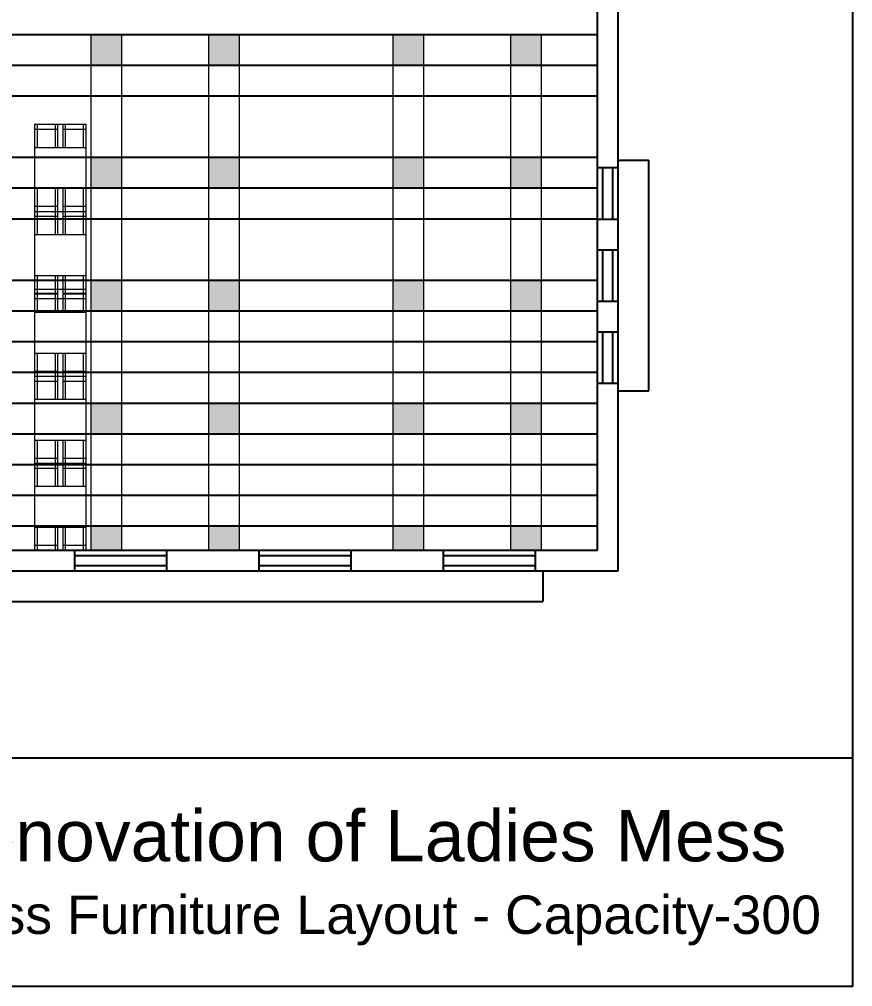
# Model space of a CAD drawing. Header units: inches. Extents: x 101 to 668, y -217 to 99.
# Drawn here: x 501.18 to 517.46, y -69.64 to -50.74 of the extents above; entities that cross this region are included whole.
import ezdxf

# ---------------------------------------------------------------- set-up
doc = ezdxf.new("R2010")
doc.units = ezdxf.units.IN
doc.header["$MEASUREMENT"] = 0
doc.layers.add('FUR', color=1, linetype='Continuous', lineweight=15)
doc.styles.get("Standard").update_dxf_attribs({"font": 'arial.ttf'})

msp = doc.modelspace()

# ---------------------------------------------------------------- hatches: boundary and pattern name
h = msp.add_hatch(color=256)
h.paths.add_polyline_path([(497.27609, -51.04479), (496.67609, -51.04479), (496.67609, -51.64479), (497.27609, -51.64479)])
h.paths.add_polyline_path([(499.57609, -51.04479), (498.97609, -51.04479), (498.97609, -51.64479), (499.57609, -51.64479)])
h.paths.add_polyline_path([(503.17609, -51.04479), (502.57609, -51.04479), (502.57609, -51.64479), (503.17609, -51.64479)])
h.paths.add_polyline_path([(505.47609, -51.04479), (504.87609, -51.04479), (504.87609, -51.64479), (505.47609, -51.64479)])
h.paths.add_polyline_path([(509.07609, -51.04479), (508.47609, -51.04479), (508.47609, -51.64479), (509.07609, -51.64479)])
h.paths.add_polyline_path([(511.37609, -51.04479), (510.77609, -51.04479), (510.77609, -51.64479), (511.37609, -51.64479)])
h.paths.add_polyline_path([(497.27609, -53.44479), (496.67609, -53.44479), (496.67609, -54.04479), (497.27609, -54.04479)])
h.paths.add_polyline_path([(499.57609, -53.44479), (498.97609, -53.44479), (498.97609, -54.04479), (499.57609, -54.04479)])
h.paths.add_polyline_path([(503.17609, -53.44479), (502.57609, -53.44479), (502.57609, -54.04479), (503.17609, -54.04479)])
h.paths.add_polyline_path([(505.47609, -53.44479), (504.87609, -53.44479), (504.87609, -54.04479), (505.47609, -54.04479)])
h.paths.add_polyline_path([(509.07609, -53.44479), (508.47609, -53.44479), (508.47609, -54.04479), (509.07609, -54.04479)])
h.paths.add_polyline_path([(511.37609, -53.44479), (510.77609, -53.44479), (510.77609, -54.04479), (511.37609, -54.04479)])
h.paths.add_polyline_path([(497.27609, -55.84479), (496.67609, -55.84479), (496.67609, -56.44479), (497.27609, -56.44479)])
h.paths.add_polyline_path([(499.57609, -55.84479), (498.97609, -55.84479), (498.97609, -56.44479), (499.57609, -56.44479)])
h.paths.add_polyline_path([(503.17609, -55.84479), (502.57609, -55.84479), (502.57609, -56.44479), (503.17609, -56.44479)])
h.paths.add_polyline_path([(505.47609, -55.84479), (504.87609, -55.84479), (504.87609, -56.44479), (505.47609, -56.44479)])
h.paths.add_polyline_path([(509.07609, -55.84479), (508.47609, -55.84479), (508.47609, -56.44479), (509.07609, -56.44479)])
h.paths.add_polyline_path([(511.37609, -55.84479), (510.77609, -55.84479), (510.77609, -56.44479), (511.37609, -56.44479)])
h.paths.add_polyline_path([(497.27609, -58.24479), (496.67609, -58.24479), (496.67609, -58.84479), (497.27609, -58.84479)])
h.paths.add_polyline_path([(499.57609, -58.24479), (498.97609, -58.24479), (498.97609, -58.84479), (499.57609, -58.84479)])
h.paths.add_polyline_path([(503.17609, -58.24479), (502.57609, -58.24479), (502.57609, -58.84479), (503.17609, -58.84479)])
h.paths.add_polyline_path([(505.47609, -58.24479), (504.87609, -58.24479), (504.87609, -58.84479), (505.47609, -58.84479)])
h.paths.add_polyline_path([(509.07609, -58.24479), (508.47609, -58.24479), (508.47609, -58.84479), (509.07609, -58.84479)])
h.paths.add_polyline_path([(511.37609, -58.24479), (510.77609, -58.24479), (510.77609, -58.84479), (511.37609, -58.84479)])
h.paths.add_polyline_path([(497.27609, -60.64479), (496.67609, -60.64479), (496.67609, -60.66479), (496.67609, -60.66479), (496.67609, -61.11479), (497.27609, -61.11479)])
h.paths.add_polyline_path([(499.57609, -60.64479), (498.97609, -60.64479), (498.97609, -61.11479), (499.57609, -61.11479)])
h.paths.add_polyline_path([(503.17609, -60.64479), (502.57609, -60.64479), (502.57609, -61.11479), (503.17609, -61.11479)])
h.paths.add_polyline_path([(505.47609, -60.64479), (504.87609, -60.64479), (504.87609, -61.11479), (505.47609, -61.11479)])
h.paths.add_polyline_path([(509.07609, -60.64479), (508.47609, -60.64479), (508.47609, -61.11479), (509.07609, -61.11479)])
h.paths.add_polyline_path([(511.37609, -60.64479), (510.77609, -60.64479), (510.77609, -61.11479), (511.37609, -61.11479)])

# ---------------------------------------------------------------- linework, layer by layer
for p, q in [((512.87609, -61.51479), (512.87609, -46.49479)), ((512.47609, -61.11479), (512.47609, -50.44479)), ((512.47609, -51.04479), (475.88609, -51.04479)), ((512.47609, -51.64479), (475.88609, -51.64479)), ((512.47609, -52.24479), (475.88609, -52.24479)), ((512.47609, -53.44479), (475.88609, -53.44479)), ((512.87609, -53.64778), (512.47609, -53.64778)), ((512.57609, -54.64778), (512.57609, -53.64778)), ((512.77609, -54.64778), (512.77609, -53.64778)), ((512.87609, -53.49778), (513.47609, -53.49778)), ((513.47609, -57.99778), (513.47609, -53.49778)), ((512.47609, -54.04479), (475.88609, -54.04479)), ((512.47609, -54.64479), (475.88609, -54.64479)), ((512.47609, -54.64778), (512.87609, -54.64778)), ((512.47609, -55.24778), (512.87609, -55.24778)), ((512.57609, -56.24778), (512.57609, -55.24778)), ((512.77609, -56.24778), (512.77609, -55.24778)), ((512.47609, -55.84479), (475.88609, -55.84479)), ((512.47609, -56.24778), (512.87609, -56.24778)), ((512.47609, -56.44479), (475.88609, -56.44479)), ((512.47609, -56.84778), (512.87609, -56.84778)), ((512.57609, -57.84778), (512.57609, -56.84778)), ((512.77609, -57.84778), (512.77609, -56.84778)), ((512.47609, -57.04479), (475.88609, -57.04479)), ((512.47609, -57.64479), (475.88609, -57.64479)), ((512.47609, -57.84778), (512.87609, -57.84778)), ((512.87609, -57.99778), (513.47609, -57.99778)), ((512.47609, -58.24479), (475.88609, -58.24479)), ((512.47609, -58.84479), (475.88609, -58.84479)), ((512.47609, -59.44479), (475.88609, -59.44479)), ((512.47609, -60.04479), (475.88609, -60.04479)), ((512.47609, -60.64479), (475.88609, -60.64479)), ((494.93109, -61.11479), (512.47609, -61.11479)), ((502.25609, -61.11479), (502.25609, -61.51479)), ((502.25609, -61.11479), (502.25609, -61.51479)), ((504.05609, -61.11479), (504.05609, -61.51479)), ((505.85609, -61.11479), (505.85609, -61.51479)), ((505.85609, -61.11479), (505.85609, -61.51479)), ((507.65609, -61.11479), (507.65609, -61.51479)), ((509.45609, -61.11479), (509.45609, -61.51479)), ((509.45609, -61.11479), (509.45609, -61.51479)), ((511.25609, -61.11479), (511.25609, -61.51479)), ((502.25609, -61.21479), (504.05609, -61.21479)), ((505.85609, -61.21479), (507.65609, -61.21479)), ((509.45609, -61.21479), (511.25609, -61.21479)), ((496.85609, -61.51479), (512.87609, -61.51479)), ((502.25609, -61.41479), (504.05609, -61.41479)), ((505.85609, -61.41479), (507.65609, -61.41479)), ((509.45609, -61.41479), (511.25609, -61.41479)), ((511.40609, -61.51479), (511.40609, -62.11479)), ((498.50609, -62.11479), (511.40609, -62.11479)), ((498.48894, -65.16911), (517.45988, -65.16911))]:
    msp.add_line(p, q)
msp.add_lwpolyline([(469.95535, -31.96394), (517.45988, -31.96394), (517.45988, -69.63722), (469.95535, -69.63722)], close=True)
at = {"layer": 'FUR', "lineweight": 20}
for p, q in [((502.57609, -51.04479), (502.57609, -61.11479)), ((503.17609, -51.04479), (503.17609, -61.11479)), ((504.87609, -51.04479), (504.87609, -61.11479)), ((505.47609, -51.04479), (505.47609, -61.11479)), ((508.47609, -51.04479), (508.47609, -61.11479)), ((509.07609, -51.04479), (509.07609, -61.11479)), ((510.77609, -51.04479), (510.77609, -61.11479)), ((511.37609, -51.04479), (511.37609, -61.11479)), ((501.47609, -52.79479), (501.47609, -54.49479)), ((501.47609, -52.79479), (501.92609, -52.79479)), ((501.47609, -52.79479), (502.47609, -52.79479)), ((501.47609, -52.79479), (501.47609, -54.49479)), ((501.47609, -52.79479), (501.92609, -52.79479)), ((501.47609, -52.79479), (502.47609, -52.79479)), ((501.92609, -52.89479), (501.47609, -52.89479)), ((501.92609, -52.89479), (501.47609, -52.89479)), ((501.52609, -52.79479), (501.52609, -53.24479)), ((501.52609, -52.79479), (501.52609, -53.24479)), ((501.87609, -52.79479), (501.87609, -53.24479)), ((501.87609, -52.79479), (501.87609, -53.24479)), ((501.92609, -52.79479), (501.92609, -53.24479)), ((501.92609, -52.79479), (501.92609, -53.24479)), ((502.02609, -52.79479), (502.47609, -52.79479)), ((502.02609, -52.79479), (502.02609, -53.24479)), ((502.02609, -52.79479), (502.47609, -52.79479)), ((502.02609, -52.79479), (502.02609, -53.24479)), ((502.47609, -52.89479), (502.02609, -52.89479)), ((502.47609, -52.89479), (502.02609, -52.89479)), ((502.07609, -52.79479), (502.07609, -53.24479)), ((502.07609, -52.79479), (502.07609, -53.24479)), ((502.42609, -52.79479), (502.42609, -53.24479)), ((502.42609, -52.79479), (502.42609, -53.24479)), ((502.47609, -52.79479), (502.47609, -53.24479)), ((502.47609, -52.79479), (502.47609, -54.04479)), ((502.47609, -52.79479), (502.47609, -53.24479)), ((502.47609, -52.79479), (502.47609, -54.04479)), ((512.47609, -52.79479), (512.47609, -53.24479)), ((512.47609, -52.79479), (512.47609, -54.04479)), ((512.47609, -52.79479), (512.47609, -53.24479)), ((512.47609, -52.79479), (512.47609, -54.04479)), ((502.02609, -53.04479), (502.02609, -53.24479)), ((502.02609, -53.04479), (502.02609, -53.24479)), ((501.47609, -53.24479), (502.02609, -53.24479)), ((501.47609, -53.24479), (502.02609, -53.24479)), ((502.02609, -53.24479), (502.47609, -53.24479)), ((502.02609, -53.24479), (502.47609, -53.24479)), ((501.47609, -54.04479), (502.02609, -54.04479)), ((501.47609, -54.04479), (502.02609, -54.04479)), ((501.52609, -54.04479), (501.52609, -54.49479)), ((501.52609, -54.04479), (501.52609, -54.49479)), ((501.87609, -54.04479), (501.87609, -54.49479)), ((501.87609, -54.04479), (501.87609, -54.49479)), ((501.92609, -54.04479), (501.92609, -54.49479)), ((501.92609, -54.04479), (501.92609, -54.49479)), ((502.02609, -54.04479), (502.47609, -54.04479)), ((502.02609, -54.04479), (502.02609, -54.49479)), ((502.02609, -54.04479), (502.47609, -54.04479)), ((502.02609, -54.04479), (502.02609, -54.49479)), ((502.07609, -54.04479), (502.07609, -54.49479)), ((502.07609, -54.04479), (502.07609, -54.49479)), ((502.42609, -54.04479), (502.42609, -54.49479)), ((502.42609, -54.04479), (502.42609, -54.49479)), ((502.47609, -54.04479), (502.47609, -54.49479)), ((502.47609, -54.04479), (502.47609, -54.49479)), ((502.47609, -54.04479), (502.47609, -54.49479)), ((502.47609, -54.04479), (502.47609, -54.49479)), ((512.47609, -54.04479), (512.47609, -54.49479)), ((512.47609, -54.04479), (512.47609, -54.49479)), ((512.47609, -54.04479), (512.47609, -54.49479)), ((512.47609, -54.04479), (512.47609, -54.49479)), ((501.47609, -54.39479), (501.92609, -54.39479)), ((501.47609, -54.39479), (501.92609, -54.39479)), ((502.02609, -54.39479), (502.47609, -54.39479)), ((502.02609, -54.39479), (502.47609, -54.39479)), ((501.47609, -54.49479), (501.92609, -54.49479)), ((501.47609, -54.49479), (502.47609, -54.49479)), ((501.47609, -54.49479), (501.92609, -54.49479)), ((501.47609, -54.49479), (502.47609, -54.49479)), ((501.47609, -54.49479), (501.47609, -56.19479)), ((501.47609, -54.49479), (501.47609, -56.19479)), ((501.47609, -54.49479), (501.92609, -54.49479)), ((501.47609, -54.49479), (502.47609, -54.49479)), ((501.92609, -54.59479), (501.47609, -54.59479)), ((501.52609, -54.49479), (501.52609, -54.94479)), ((501.87609, -54.49479), (501.87609, -54.94479)), ((501.92609, -54.49479), (501.92609, -54.94479)), ((502.02609, -54.49479), (502.47609, -54.49479)), ((502.02609, -54.49479), (502.02609, -54.94479)), ((502.47609, -54.59479), (502.02609, -54.59479)), ((502.07609, -54.49479), (502.07609, -54.94479)), ((502.12609, -54.49479), (502.47609, -54.49479)), ((502.12609, -54.49479), (502.47609, -54.49479)), ((502.42609, -54.49479), (502.42609, -54.94479)), ((502.47609, -54.49479), (502.47609, -54.94479)), ((502.47609, -54.49479), (502.47609, -55.74479)), ((512.47609, -54.49479), (512.47609, -54.94479)), ((512.47609, -54.49479), (512.47609, -55.74479)), ((502.02609, -54.74479), (502.02609, -54.94479)), ((501.47609, -54.94479), (502.02609, -54.94479)), ((502.02609, -54.94479), (502.47609, -54.94479)), ((501.47609, -55.74479), (502.02609, -55.74479)), ((501.52609, -55.74479), (501.52609, -56.19479)), ((501.87609, -55.74479), (501.87609, -56.19479)), ((501.92609, -55.74479), (501.92609, -56.19479)), ((502.02609, -55.74479), (502.47609, -55.74479)), ((502.02609, -55.74479), (502.02609, -56.19479)), ((502.07609, -55.74479), (502.07609, -56.19479)), ((502.42609, -55.74479), (502.42609, -56.19479)), ((502.47609, -55.74479), (502.47609, -56.19479)), ((502.47609, -55.74479), (502.47609, -56.19479)), ((512.47609, -55.74479), (512.47609, -56.19479)), ((512.47609, -55.74479), (512.47609, -56.19479)), ((501.47609, -56.01479), (501.47609, -57.71479)), ((501.47609, -56.01479), (501.92609, -56.01479)), ((501.47609, -56.01479), (502.47609, -56.01479)), ((501.47609, -56.01479), (501.47609, -57.71479)), ((501.47609, -56.01479), (501.92609, -56.01479)), ((501.47609, -56.01479), (502.47609, -56.01479)), ((501.47609, -56.09479), (501.92609, -56.09479)), ((501.52609, -56.01479), (501.52609, -56.46479)), ((501.52609, -56.01479), (501.52609, -56.46479)), ((501.87609, -56.01479), (501.87609, -56.46479)), ((501.87609, -56.01479), (501.87609, -56.46479)), ((501.92609, -56.01479), (501.92609, -56.46479)), ((501.92609, -56.01479), (501.92609, -56.46479)), ((502.02609, -56.01479), (502.47609, -56.01479)), ((502.02609, -56.01479), (502.02609, -56.46479)), ((502.02609, -56.01479), (502.47609, -56.01479)), ((502.02609, -56.01479), (502.02609, -56.46479)), ((502.02609, -56.09479), (502.47609, -56.09479)), ((502.07609, -56.01479), (502.07609, -56.46479)), ((502.07609, -56.01479), (502.07609, -56.46479)), ((502.42609, -56.01479), (502.42609, -56.46479)), ((502.42609, -56.01479), (502.42609, -56.46479)), ((502.47609, -56.01479), (502.47609, -56.46479)), ((502.47609, -56.01479), (502.47609, -57.26479)), ((502.47609, -56.01479), (502.47609, -56.46479)), ((502.47609, -56.01479), (502.47609, -57.26479)), ((501.92609, -56.11479), (501.47609, -56.11479)), ((501.92609, -56.11479), (501.47609, -56.11479)), ((501.47609, -56.19479), (501.92609, -56.19479)), ((501.47609, -56.19479), (502.47609, -56.19479)), ((502.47609, -56.11479), (502.02609, -56.11479)), ((502.47609, -56.11479), (502.02609, -56.11479)), ((502.02609, -56.26479), (502.02609, -56.46479)), ((502.02609, -56.26479), (502.02609, -56.46479)), ((502.12609, -56.19479), (502.47609, -56.19479)), ((501.47609, -56.46479), (502.02609, -56.46479)), ((501.47609, -56.46479), (502.02609, -56.46479)), ((502.02609, -56.46479), (502.47609, -56.46479)), ((502.02609, -56.46479), (502.47609, -56.46479)), ((501.47609, -57.26479), (502.02609, -57.26479)), ((501.47609, -57.26479), (502.02609, -57.26479)), ((501.52609, -57.26479), (501.52609, -57.71479)), ((501.52609, -57.26479), (501.52609, -57.71479)), ((501.87609, -57.26479), (501.87609, -57.71479)), ((501.87609, -57.26479), (501.87609, -57.71479)), ((501.92609, -57.26479), (501.92609, -57.71479)), ((501.92609, -57.26479), (501.92609, -57.71479)), ((502.02609, -57.26479), (502.47609, -57.26479)), ((502.02609, -57.26479), (502.02609, -57.71479)), ((502.02609, -57.26479), (502.47609, -57.26479)), ((502.02609, -57.26479), (502.02609, -57.71479)), ((502.07609, -57.26479), (502.07609, -57.71479)), ((502.07609, -57.26479), (502.07609, -57.71479)), ((502.42609, -57.26479), (502.42609, -57.71479)), ((502.42609, -57.26479), (502.42609, -57.71479)), ((502.47609, -57.26479), (502.47609, -57.71479)), ((502.47609, -57.26479), (502.47609, -57.71479)), ((502.47609, -57.26479), (502.47609, -57.71479)), ((502.47609, -57.26479), (502.47609, -57.71479)), ((501.47609, -57.61479), (501.92609, -57.61479)), ((501.47609, -57.61479), (501.92609, -57.61479)), ((502.02609, -57.61479), (502.47609, -57.61479)), ((502.02609, -57.61479), (502.47609, -57.61479)), ((501.47609, -57.71479), (501.47609, -59.41479)), ((501.47609, -57.71479), (501.47609, -59.41479)), ((501.47609, -57.71479), (501.92609, -57.71479)), ((501.47609, -57.71479), (502.47609, -57.71479)), ((501.47609, -57.71479), (501.92609, -57.71479)), ((501.47609, -57.71479), (502.47609, -57.71479)), ((501.47609, -57.71479), (501.92609, -57.71479)), ((501.47609, -57.71479), (502.47609, -57.71479)), ((501.47609, -57.71479), (501.92609, -57.71479)), ((501.47609, -57.71479), (502.47609, -57.71479)), ((501.52609, -57.71479), (501.52609, -58.16479)), ((501.87609, -57.71479), (501.87609, -58.16479)), ((501.92609, -57.71479), (501.92609, -58.16479)), ((502.02609, -57.71479), (502.47609, -57.71479)), ((502.02609, -57.71479), (502.02609, -58.16479)), ((502.02609, -57.71479), (502.47609, -57.71479)), ((502.07609, -57.71479), (502.07609, -58.16479)), ((502.12609, -57.71479), (502.47609, -57.71479)), ((502.12609, -57.71479), (502.47609, -57.71479)), ((502.42609, -57.71479), (502.42609, -58.16479)), ((502.47609, -57.71479), (502.47609, -58.16479)), ((502.47609, -57.71479), (502.47609, -58.96479)), ((512.47609, -57.71479), (512.47609, -58.16479)), ((512.47609, -57.71479), (512.47609, -58.96479)), ((501.92609, -57.81479), (501.47609, -57.81479)), ((502.47609, -57.81479), (502.02609, -57.81479)), ((502.02609, -57.96479), (502.02609, -58.16479)), ((501.47609, -58.16479), (502.02609, -58.16479)), ((502.02609, -58.16479), (502.47609, -58.16479)), ((501.47609, -58.96479), (502.02609, -58.96479)), ((501.52609, -58.96479), (501.52609, -59.41479)), ((501.87609, -58.96479), (501.87609, -59.41479)), ((501.92609, -58.96479), (501.92609, -59.41479)), ((502.02609, -58.96479), (502.47609, -58.96479)), ((502.02609, -58.96479), (502.02609, -59.41479)), ((502.07609, -58.96479), (502.07609, -59.41479)), ((502.42609, -58.96479), (502.42609, -59.41479)), ((502.47609, -58.96479), (502.47609, -59.41479)), ((502.47609, -58.96479), (502.47609, -59.41479)), ((512.47609, -58.96479), (512.47609, -59.41479)), ((512.47609, -58.96479), (512.47609, -59.41479)), ((501.47609, -59.31479), (501.92609, -59.31479)), ((502.02609, -59.31479), (502.47609, -59.31479)), ((501.47609, -59.41479), (501.92609, -59.41479)), ((501.47609, -59.41479), (502.47609, -59.41479)), ((501.47609, -59.41479), (501.47609, -61.11479)), ((501.47609, -59.41479), (501.47609, -61.11479)), ((501.47609, -59.41479), (501.92609, -59.41479)), ((501.47609, -59.41479), (502.47609, -59.41479)), ((501.52609, -59.41479), (501.52609, -59.86479)), ((501.87609, -59.41479), (501.87609, -59.86479)), ((501.92609, -59.41479), (501.92609, -59.86479)), ((502.02609, -59.41479), (502.47609, -59.41479)), ((502.02609, -59.41479), (502.02609, -59.86479)), ((502.07609, -59.41479), (502.07609, -59.86479)), ((502.12609, -59.41479), (502.47609, -59.41479)), ((502.42609, -59.41479), (502.42609, -59.86479)), ((502.47609, -59.41479), (502.47609, -59.86479)), ((502.47609, -59.41479), (502.47609, -60.66479)), ((512.47609, -59.41479), (512.47609, -59.86479)), ((512.47609, -59.41479), (512.47609, -60.66479)), ((501.92609, -59.51479), (501.47609, -59.51479)), ((502.47609, -59.51479), (502.02609, -59.51479)), ((502.02609, -59.66479), (502.02609, -59.86479)), ((501.47609, -59.86479), (502.02609, -59.86479)), ((502.02609, -59.86479), (502.47609, -59.86479)), ((501.47609, -60.66479), (502.02609, -60.66479)), ((501.52609, -60.66479), (501.52609, -61.11479)), ((501.87609, -60.66479), (501.87609, -61.11479)), ((501.92609, -60.66479), (501.92609, -61.11479)), ((502.02609, -60.66479), (502.47609, -60.66479)), ((502.02609, -60.66479), (502.02609, -61.11479)), ((502.07609, -60.66479), (502.07609, -61.11479)), ((502.42609, -60.66479), (502.42609, -61.11479)), ((502.47609, -60.66479), (502.47609, -61.11479)), ((502.47609, -60.66479), (502.47609, -61.11479)), ((512.47609, -60.66479), (512.47609, -61.11479)), ((512.47609, -60.66479), (512.47609, -61.11479)), ((501.47609, -61.01479), (501.92609, -61.01479)), ((502.02609, -61.01479), (502.47609, -61.01479))]:
    msp.add_line(p, q, dxfattribs=at)

# ---------------------------------------------------------------- texts
at = {"insert": (499.31444, -66.18998), "char_height": 1, "width": 23.1967534, "attachment_point": 1}
msp.add_mtext('Renovation of Ladies Mess\\P{\\H0.75x;Mess Furniture Layout - Capacity-300}', dxfattribs=at)

doc.saveas('drawing.dxf')
